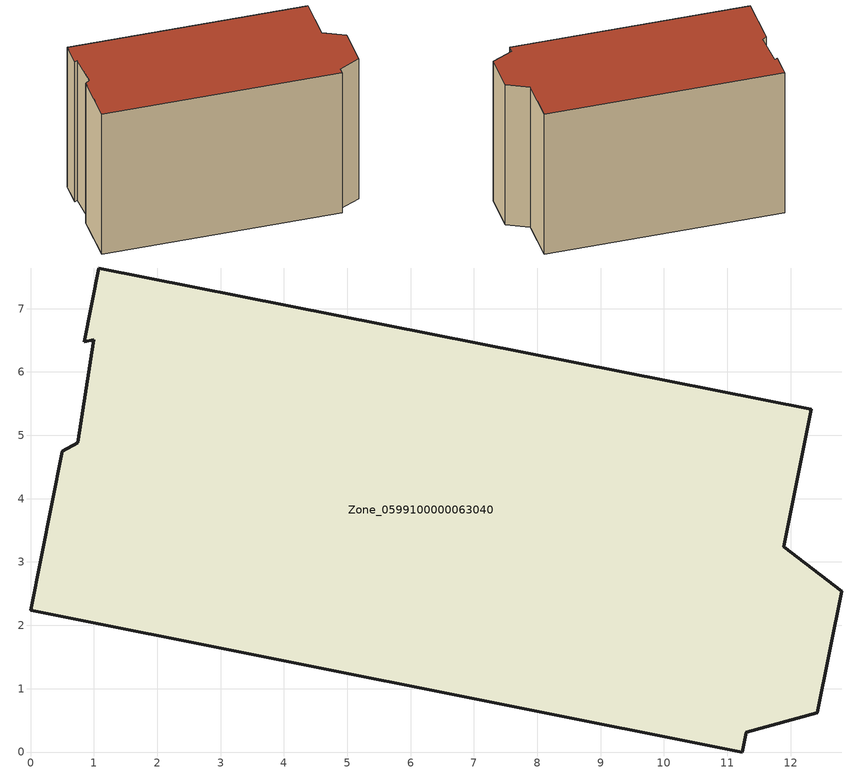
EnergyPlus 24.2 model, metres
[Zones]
Zone_0599100000063040
 floor ground (C_G): 11.24,0 0,2.24 0.5,4.75 0.74,4.89 1,6.51 0.85,6.48 1.08,7.64 12.33,5.41 11.89,3.24 12.81,2.54 12.42,0.62 11.3,0.31 z0
 wall outside (C_F): 12.33,5.41 1.08,7.64 0.85,6.48 1,6.51 0.74,4.89 0.5,4.75 0,2.24 11.24,0 11.3,0.31 12.42,0.62 12.81,2.54 11.89,3.24 12.33,5.41 z0:7.83
 roof outside (C_R): 0.85,6.48 1,6.51 0.74,4.89 0.5,4.75 0,2.24 11.24,0 11.3,0.31 12.42,0.62 12.81,2.54 11.89,3.24 12.33,5.41 1.08,7.64 z7.83
[BUILDING]
Pand.0599100000063040: North Axis=0; Terrain=City; Loads Convergence Tolerance Value=0.04; Temperature Convergence Tolerance Value=0.4; Solar Distribution=FullExterior; Maximum Number of Warmup Days=25; Minimum Number of Warmup Days=1
[Site:Location]
Rotterdam.The.Hague.AP_ZH_NLD Design_Conditions: Latitude=51.96; Longitude=4.45; Time Zone=1; Elevation=-4.5
[SITE:GROUNDTEMPERATURE:BUILDINGSURFACE]
18, 18, 18, 18, 18, 18, 18, 18, 18, 18, 18, 18
[MATERIAL] Thermal Absorptance=0.9; Solar Absorptance=0.7; Visible Absorptance=0.7
Name | Roughness | Thickness | Conductivity | Density | Specific Heat
G.TC.1946 | MediumSmooth | 0.15 | 1 | 540 | 1210
F.TC.1946 | Rough | 0.3 | 0.857143 | 1920 | 840
R.TC.1946 | MediumRough | 0.2 | 0.909091 | 1500 | 1000
[CONSTRUCTION]
C_G: G.TC.1946
C_F: F.TC.1946
C_R: R.TC.1946
[ZONE]
Zone_0599100000063040: Type=1; Multiplier=1; Ceiling Height=Autocalculate; Volume=Autocalculate; Floor Area=autocalculate; Part of Total Floor Area=Yes
[ZONEINFILTRATION:DESIGNFLOWRATE]
Infil_Zone_0599100000063040: Zone or ZoneList or Space or SpaceList=Zone_0599100000063040; Schedule=AlwaysOn; Design Flow Rate Calculation Method=Flow/Area; Flow Rate per Floor Area=0.003; Constant Term Coefficient=1; Temperature Term Coefficient=0; Velocity Term Coefficient=0; Velocity Squared Term Coefficient=0
[HVACTEMPLATE:ZONE:IDEALLOADSAIRSYSTEM]
Zone_0599100000063040: Maximum Heating Supply Air Temperature=50; Minimum Cooling Supply Air Temperature=13; Maximum Heating Supply Air Humidity Ratio=0.0156; Minimum Cooling Supply Air Humidity Ratio=0.0077; Heating Limit=NoLimit; Cooling Limit=NoLimit; Dehumidification Control Type=ConstantSensibleHeatRatio; Cooling Sensible Heat Ratio=0.7; Dehumidification Setpoint=60; Humidification Control Type=None; Humidification Setpoint=30; Outdoor Air Method=None; Outdoor Air Flow Rate per Person=0.00944; Outdoor Air Flow Rate per Zone Floor Area=0; Outdoor Air Flow Rate per Zone=0; Demand Controlled Ventilation Type=None; Outdoor Air Economizer Type=NoEconomizer; Heat Recovery Type=None; Sensible Heat Recovery Effectiveness=0.7; Latent Heat Recovery Effectiveness=0.65
[ZONECONTROL:THERMOSTAT]
ThermostatControl_Zone_0599100000063040: Zone or ZoneList=Zone_0599100000063040; Control Type Schedule=DualSetpointControlType; Control 1=Thermostat_Zone_0599100000063040; Temperature Difference Between Cutout And Setpoint=0
[THERMOSTATSETPOINT:DUALSETPOINT]
Thermostat_Zone_0599100000063040: Heating Setpoint Temperature Schedule=HeatingSetpoint_Zone_0599100000063040; Cooling Setpoint Temperature Schedule=CoolingSetpoint_Zone_0599100000063040
[SCHEDULE:COMPACT]
HeatingSetpoint_Zone_0599100000063040: Through: 12/31, For: AllDays, Until: 24:00, 21
CoolingSetpoint_Zone_0599100000063040: Through: 12/31, For: AllDays, Until: 24:00, 24
DualSetpointControlType: Through: 12/31, For: AllDays, Until: 24:00, 4
AlwaysOn: Through: 12/31, For: AllDays, Until: 24:00, 1
